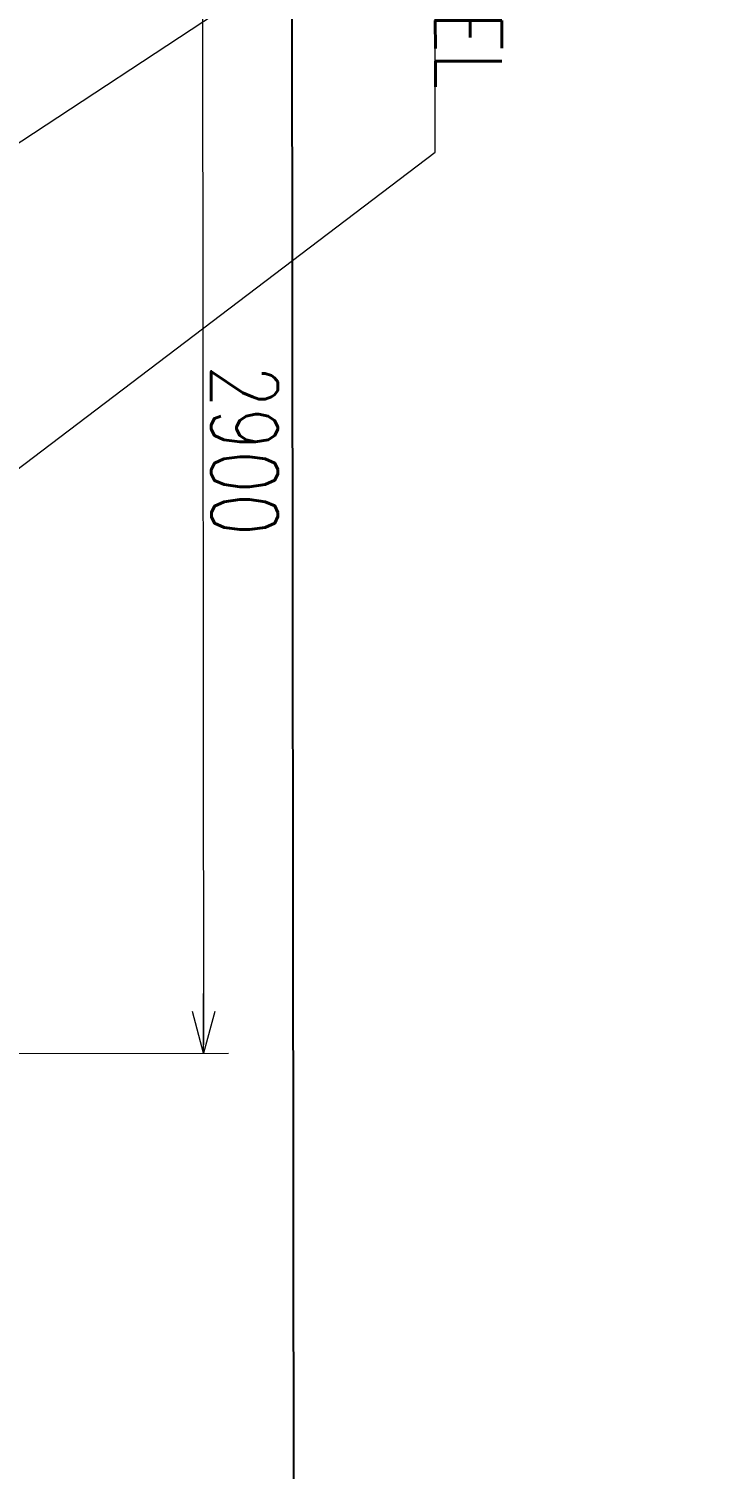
# Model space of a CAD drawing. Header units: feet. Extents: x -99009 to 3252343, y -11094690 to 9035152.
# Drawn here: x 2524331 to 2525954, y -1976592 to -1973127 of the extents above; entities that cross this region are included whole.
import ezdxf

# ---------------------------------------------------------------- set-up
doc = ezdxf.new("R2010")
doc.units = ezdxf.units.FT
doc.header["$PDSIZE"] = -1
for name, color, linetype in [('1', 1, 'Continuous'), ('JOB', 4, 'Continuous'), ('K-LINE', 7, 'Continuous')]:
    doc.layers.add(name, color=color, linetype=linetype)
doc.styles.add('K-DIM', font='simplex.shx', dxfattribs={"width": 0.75, "bigfont": 'extfont2.shx'})
doc.styles.add('K-DIM-4', font='simplex.shx', dxfattribs={"width": 0.75, "bigfont": 'extfont.shx'})
doc.dimstyles.new('K-DIM-2$0', dxfattribs={"dimscale": 0, "dimtxt": 4, "dimasz": 0.5, "dimexe": 1.5, "dimexo": 1, "dimgap": 0.5, "dimtad": 3, "dimlfac": 1, "dimdsep": 46, "dimtxsty": 'K-DIM', "dimblk": 'K-OP3', "dimcen": 0, "dimclrd": 2, "dimclre": 2, "dimclrt": 3, "dimazin": 2, "dimtfac": 0.5, "dimtmove": 0, "dimatfit": 0, "dimldrblk": 'K-OP3', "dimfxl": 1, "dimtolj": 2, "dimtzin": 0, "dimlwd": 15, "dimlwe": 15, "dimarcsym": 0})

# ---------------------------------------------------------------- blocks, each defined once
blk = doc.blocks.new('K-OP3')
at = {"color": 0, "linetype": 'ByBlock', "lineweight": -2}
for p, q in [((0, 0), (-7.2, 0)), ((-5, 1.34), (0, 0)), ((0, 0), (-5, -1.34))]:
    blk.add_line(p, q, dxfattribs=at)
blk = doc.blocks.new('*D2626')
at = {"layer": 'Defpoints', "color": 0}
for p in [(2524053.8, -1972691.9), (2524057.1, -1975591.9), (2524750.7, -1975591.1)]:
    blk.add_point(p, dxfattribs=at)
at = {"layer": 'K-LINE', "color": 2, "linetype": 'ByBlock', "lineweight": 15}
for p, q in [((2524093.8, -1972691.8), (2524807.4, -1972691)), ((2524747.5, -1972711.1), (2524750.7, -1975571.1)), ((2524097.1, -1975591.8), (2524810.7, -1975591))]:
    blk.add_line(p, q, dxfattribs=at)
at = {"layer": 'K-LINE', "color": 2, "lineweight": 15, "xscale": 20.00000000000001, "yscale": 20.00000000000001, "zscale": 20.00000000000001}
for p, rotation in [((2524747.4, -1972691.1), 90.06505171407595), ((2524750.7, -1975591.1), 270.0650517140759)]:
    blk.add_blockref('K-OP3', p, dxfattribs=dict(at, rotation=rotation))
at = {"layer": 'K-LINE', "color": 3, "lineweight": -2, "insert": (2524849.1, -1974141), "char_height": 160, "attachment_point": 5, "rotation": 270.0651, "style": 'K-DIM'}
blk.add_mtext('\\A2;2900', dxfattribs=at)

msp = doc.modelspace()

# ---------------------------------------------------------------- linework, layer by layer
at = {"layer": '1'}
msp.add_arc((2520410.24778, -1978395.99612), 100000, 84.1346387202, 194.3871675539, dxfattribs=at)
at = {"layer": 'JOB'}
msp.add_line((2524977.21902, -1984977.90213), (2524957.97537, -1968028.629), dxfattribs=at)
at = {"layer": 'K-LINE', "color": 2, "linetype": 'Continuous', "lineweight": 15}
for p, q in [((2525307.41624, -1973423.44124), (2525305.76063, -1971965.2279)), ((2523771.69883, -1973752.43484), (2524975.67143, -1972960.38176)), ((2523771.86807, -1974589.98396), (2525307.41624, -1973423.44124))]:
    msp.add_line(p, q, dxfattribs=at)

# ---------------------------------------------------------------- texts
at = {"layer": 'K-LINE', "color": 3, "lineweight": 15, "insert": (2525306.26063, -1971965.22733), "char_height": 160, "attachment_point": 7, "rotation": 270.06505171, "style": 'K-DIM-4'}
msp.add_mtext('CONTROL PANEL ', dxfattribs=at)

# ---------------------------------------------------------------- dimensions: what is measured, and where the dimension line sits
at = {"layer": 'K-LINE', "color": 0, "linetype": 'ByBlock', "lineweight": -2}
dim = msp.add_linear_dim(base=(2524750.73639, -1975591.06627), p1=(2524053.77384, -1972691.85571), p2=(2524057.0664, -1975591.85384), angle=270.06505171, dimstyle='K-DIM-2$0', override={"dimscale": 40}, dxfattribs=at)
dim.commit()
dim.dimension.update_dxf_attribs({"geometry": '*D2626', "text_midpoint": (2524849.09004, -1974140.95367)})

doc.saveas('drawing.dxf')
